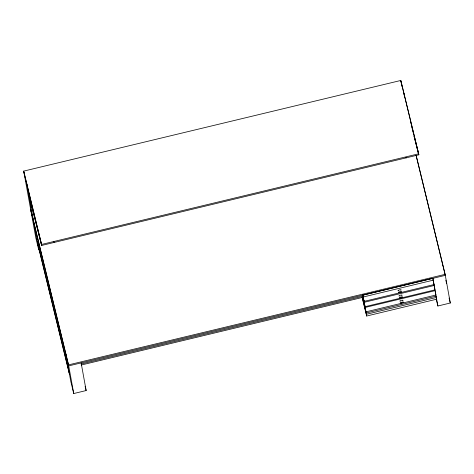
<?xml version="1.0" encoding="UTF-8"?>
<svg xmlns="http://www.w3.org/2000/svg" width="474" height="474" viewBox="0 0 474 474"><rect width="100%" height="100%" fill="white"/><g stroke="black" fill="none" stroke-linecap="round" stroke-linejoin="round"><path stroke-width="0.71" d="M26.769 183.865L38.779 249.97L35.834 237.877L23.7 171.114L400.808 80.462L418.844 154.797L41.665 245.449L28.707 194.53M38.601 241.082L37.221 241.414L69.251 372.937M23.884 172.109L41.742 245.449L41.558 244.454L418.666 153.801M81.131 362.894L86.155 390.552L73.743 393.539L68.534 364.879L445.116 274.351L416.113 155.229M81.042 364.002L363.001 296.22L363.191 297.257L81.232 365.033M433.218 280.17L434.018 284.566L364.056 301.387L363.256 296.991L433.218 280.17L432.768 278.309L362.8 295.13L366.058 313.006L436.021 296.185L436.335 297.476L366.372 314.292L366.686 316.022L436.649 299.201M434.184 285.478L434.984 289.869L365.016 306.69L364.222 302.293L434.184 285.478L433.882 284.234M365.952 311.845L365.158 307.448L435.12 290.633L435.92 295.024L365.952 311.845L364.702 305.588M436.151 298.881L437.887 305.997L450.3 303.01L445.116 274.351M406.431 157.765L405.181 157.605L406.354 157.765M418.204 153.321L418.749 154.696L414.009 136.079M54.054 242.38L53.9 241.485M28.357 192.616L41.665 245.449M410.318 121.125L410.863 123.258M411.219 124.68L412.297 128.94M412.658 130.362L413.737 134.622M414.098 136.044L418.589 153.801M400.945 81.172L418.844 154.797M416.119 155.508L445.299 275.347L68.712 365.881L30.792 210.154M445.862 280.247L446.597 283.559M449.085 298.033L450.3 303.01M362.651 294.781L363.256 296.991M363.629 299.645L364.056 301.387M364.222 302.293L363.765 300.433L365.158 307.448M362.219 297.239L366.372 314.292M362.13 297.317L366.686 316.022M85.119 386.286L86.155 390.552M23.7 171.114L41.558 244.454M30.614 209.158L68.534 364.879M37.541 243.15L69.565 374.673M73.743 393.539L70.792 381.446L65.767 353.788M442.331 263.26L442.728 265.44M403.889 93.271L404.683 97.632M400.808 80.462L401.869 86.262M432.857 278.339L437.887 305.997M400.388 301.251A1.635 0.367 -13.7 0 1 400.293 300.741A1.635 0.367 -13.7 0 1 402.545 300.202A1.635 0.367 -13.7 0 1 402.639 300.712M399.452 296.096A1.635 0.367 -13.7 0 1 399.357 295.586A1.635 0.367 -13.7 0 1 401.608 295.047A1.635 0.367 -13.7 0 1 401.703 295.557M398.486 290.793A1.635 0.367 -13.7 0 1 398.391 290.284A1.635 0.367 -13.7 0 1 400.643 289.744A1.635 0.367 -13.7 0 1 400.737 290.254M399.262 292.559A1.635 0.367 -13.7 0 0 401.591 291.676A1.635 0.367 -13.7 0 0 399.149 291.937A1.635 0.367 -13.7 0 0 399.262 292.559M401.164 303.016A1.635 0.367 -13.7 0 0 403.493 302.134A1.635 0.367 -13.7 0 0 401.051 302.394A1.635 0.367 -13.7 0 0 401.164 303.016M400.228 297.862A1.635 0.367 -13.7 0 0 402.556 296.979A1.635 0.367 -13.7 0 0 400.115 297.239A1.635 0.367 -13.7 0 0 400.228 297.862"/></g></svg>
